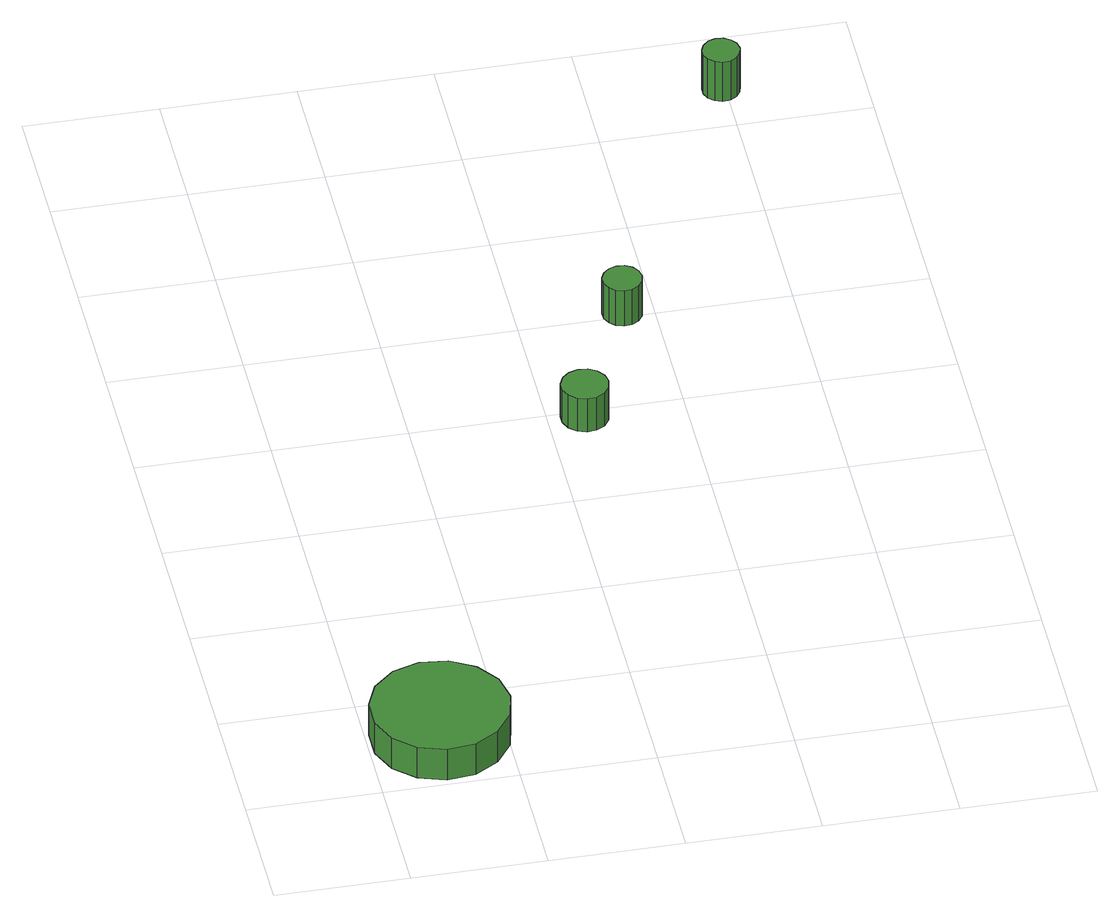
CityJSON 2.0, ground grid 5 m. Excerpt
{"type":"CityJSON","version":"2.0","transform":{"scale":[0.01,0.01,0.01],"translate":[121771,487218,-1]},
"CityObjects":{
"tree1":{"type":"SolitaryVegetationObject","attributes":{"function":"something"},"geometry":[{"type":"MultiSurface","lod":"1","boundaries":[[[0,1,2,3,4,5,6,7,8,9,10,11,12,13,14]],[[15,16,17,18,19,20,21,22,23,24,25,26,27,28,29]],[[0,29,28,1]],[[1,28,27,2]],[[2,27,26,3]],[[3,26,25,4]],[[4,25,24,5]],[[5,24,23,6]],[[6,23,22,7]],[[7,22,21,8]],[[8,21,20,9]],[[9,20,19,10]],[[10,19,18,11]],[[11,18,17,12]],[[12,17,16,13]],[[13,16,15,14]],[[14,15,29,0]]]}]},
"tree2":{"type":"SolitaryVegetationObject","attributes":{"function":"something"}},
"tree3":{"type":"SolitaryVegetationObject","attributes":{"function":"something"},"geometry":[{"type":"MultiSurface","lod":"1","boundaries":[[[30,31,32,33,34,35,36,37,38,39,40,41,42,43,44]],[[45,46,47,48,49,50,51,52,53,54,55,56,57,58,59]],[[30,59,58,31]],[[31,58,57,32]],[[32,57,56,33]],[[33,56,55,34]],[[34,55,54,35]],[[35,54,53,36]],[[36,53,52,37]],[[37,52,51,38]],[[38,51,50,39]],[[39,50,49,40]],[[40,49,48,41]],[[41,48,47,42]],[[42,47,46,43]],[[43,46,45,44]],[[44,45,59,30]]]}]},
"tree4":{"type":"SolitaryVegetationObject","attributes":{"function":"something"},"geometry":[{"type":"MultiSurface","lod":"1","boundaries":[[[60,61,62,63,64,65,66,67,68,69,70,71,72,73,74]],[[75,76,77,78,79,80,81,82,83,84,85,86,87,88,89]],[[60,89,88,61]],[[61,88,87,62]],[[62,87,86,63]],[[63,86,85,64]],[[64,85,84,65]],[[65,84,83,66]],[[66,83,82,67]],[[67,82,81,68]],[[68,81,80,69]],[[69,80,79,70]],[[70,79,78,71]],[[71,78,77,72]],[[72,77,76,73]],[[73,76,75,74]],[[74,75,89,60]]]}]},
"tree5":{"type":"SolitaryVegetationObject","attributes":{"function":"something"},"geometry":[{"type":"MultiSurface","lod":"1","boundaries":[[[90,91,92,93,94,95,96,97,98,99,100,101,102,103,104]],[[105,106,107,108,109,110,111,112,113,114,115,116,117,118,119]],[[90,119,118,91]],[[91,118,117,92]],[[92,117,116,93]],[[93,116,115,94]],[[94,115,114,95]],[[95,114,113,96]],[[96,113,112,97]],[[97,112,111,98]],[[98,111,110,99]],[[99,110,109,100]],[[100,109,108,101]],[[101,108,107,102]],[[102,107,106,103]],[[103,106,105,104]],[[104,105,119,90]]]}]}
},
"vertices":[
[521,279,190],[499,383,190],[436,469,190],[344,522,190],[238,534,190],[137,501,190],[58,430,190],[15,333,190],[15,226,190],[58,129,190],[137,58,190],[238,25,190],[344,36,190],[436,89,190],[499,175,190],[499,175,51],[436,89,51],[344,36,51],[238,25,51],[137,58,51],[58,129,51],[15,226,51],[15,333,51],[58,430,51],[137,501,51],[238,534,51],[344,522,51],[436,469,51],[499,383,51],[521,279,51],
[1222,1965,203],[1214,2000,203],[1193,2029,203],[1161,2048,203],[1125,2051,203],[1091,2040,203],[1064,2016,203],[1049,1983,203],[1049,1947,203],[1064,1914,203],[1091,1889,203],[1125,1878,203],[1161,1882,203],[1193,1900,203],[1214,1929,203],[1214,1929,54],[1193,1900,54],[1161,1882,54],[1125,1878,54],[1091,1889,54],[1064,1914,54],[1049,1947,54],[1049,1983,54],[1064,2016,54],[1091,2040,54],[1125,2051,54],[1161,2048,54],[1193,2029,54],[1214,2000,54],[1222,1965,54],
[1456,2519,214],[1450,2549,214],[1432,2574,214],[1406,2589,214],[1376,2592,214],[1347,2582,214],[1325,2562,214],[1312,2535,214],[1312,2504,214],[1325,2477,214],[1347,2456,214],[1376,2447,214],[1406,2450,214],[1432,2465,214],[1450,2490,214],[1450,2490,54],[1432,2465,54],[1406,2450,54],[1376,2447,54],[1347,2456,54],[1325,2477,54],[1312,2504,54],[1312,2535,54],[1325,2562,54],[1347,2582,54],[1376,2592,54],[1406,2589,54],[1432,2574,54],[1450,2549,54],[1456,2519,54],
[2053,3706,234],[2047,3734,234],[2030,3757,234],[2005,3772,234],[1977,3775,234],[1949,3766,234],[1928,3746,234],[1917,3720,234],[1917,3692,234],[1928,3665,234],[1949,3646,234],[1977,3637,234],[2005,3640,234],[2030,3655,234],[2047,3678,234],[2047,3678,56],[2030,3655,56],[2005,3640,56],[1977,3637,56],[1949,3646,56],[1928,3665,56],[1917,3692,56],[1917,3720,56],[1928,3746,56],[1949,3766,56],[1977,3775,56],[2005,3772,56],[2030,3757,56],[2047,3734,56],[2053,3706,56]
]}
